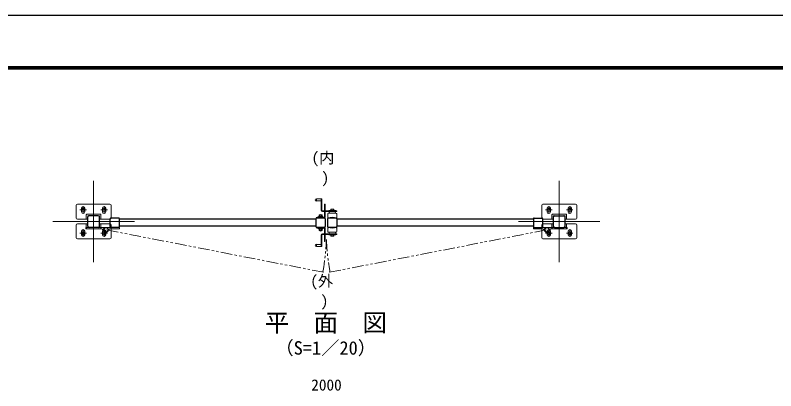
# Model space of a CAD drawing. Units: millimetres, scale not verified. Extents: x -3536 to 4864, y -2970 to 2970.
# Drawn here: x -713 to 2554, y 1357 to 2970 of the extents above; entities that cross this region are included whole.
import ezdxf
from ezdxf.enums import TextEntityAlignment as Align

# ---------------------------------------------------------------- set-up
doc = ezdxf.new("R2010")
doc.units = ezdxf.units.MM
doc.header["$LTSCALE"] = 20
doc.linetypes.add('USER1', pattern=[50.8, 31.75, -6.35, 6.35, -6.35])
doc.linetypes.add('USER2', pattern=[5, 2.5, -0.5, 0.5, -0.5, 0.5, -0.5])
for name, color, linetype, lineweight in [('0-1_D-BMK', 2, 'USER1', 13), ('0-2_D-STR1', 1, 'Continuous', 25), ('0-3_D-STR3', 3, 'Continuous', 13), ('0-4_D-STR-TXT', 7, 'Continuous', 13), ('0-6_D-STR-DIM', 7, 'Continuous', 13), ('0-B_D-TTL', 7, 'Continuous', 25)]:
    doc.layers.add(name, color=color, linetype=linetype, lineweight=lineweight)
doc.layers.add('0-8_D-TTL-TXT', color=7, linetype='Continuous')
doc.styles.add('ＭＳ ゴシック', font='')
doc.styles.get('ＭＳ ゴシック').set_extended_font_data('MS Gothic')

# ---------------------------------------------------------------- blocks, each defined once
blk = doc.blocks.new('ベースプレート部品\u3000平面図')
at = {"layer": '0-3_D-STR3'}
for p, q in [((-16076.5, 106818.2), (-16076.5, 105718.2)), ((-13176.5, 106918.2), (-15976.5, 106918.2)), ((-15616.5, 106248.2), (-15616.5, 106558.2)), ((-15336.5, 106248.2), (-15336.5, 106558.2)), ((-13816.5, 106248.2), (-13816.5, 106558.2)), ((-13536.5, 106248.2), (-13536.5, 106558.2)), ((-13076.5, 105718.2), (-13076.5, 106818.2)), ((-15206.5, 105618.2), (-15206.5, 105998.2)), ((-13986.5, 106038.2), (-15166.5, 106038.2)), ((-15086.5, 105618.2), (-15086.5, 105878.2)), ((-14106.5, 105918.2), (-15046.5, 105918.2)), ((-14066.5, 105618.2), (-14066.5, 105878.2)), ((-13946.5, 105998.2), (-13946.5, 105618.2)), ((-15976.5, 105618.2), (-15084.8, 105618.2)), ((-14064.8, 105618.2), (-13176.5, 105618.2))]:
    blk.add_line(p, q, dxfattribs=at)
for centre, radius, start, end in [((-15976.5, 106818.2), 100, 90, 180), ((-15476.5, 106558.2), 140, 0, 180), ((-13676.5, 106558.2), 140, 0, 180), ((-13176.5, 106818.2), 100, 0, 90), ((-15476.5, 106248.2), 140, 180, 0), ((-15166.5, 105998.2), 40, 90, 180), ((-15046.5, 105878.2), 40, 90, 180), ((-14106.5, 105878.2), 40, 0, 90), ((-13986.5, 105998.2), 40, 0, 90), ((-13676.5, 106248.2), 140, 180, 0), ((-15976.5, 105718.2), 100, 180, 270), ((-13176.5, 105718.2), 100, 270, 0)]:
    blk.add_arc(centre, radius, start, end, dxfattribs=at)

msp = doc.modelspace()

# ---------------------------------------------------------------- linework, layer by layer
at = {"layer": '0-1_D-BMK'}
for p, q in [((-376.23, 1908.74), (-376.23, 2258.74)), ((1623.77, 1908.74), (1623.77, 2258.74)), ((-435.23, 2133.74), (-407.23, 2133.74)), ((-421.23, 2147.74), (-421.23, 2119.74)), ((-345.23, 2133.74), (-317.23, 2133.74)), ((-331.23, 2147.74), (-331.23, 2119.74)), ((1564.77, 2133.74), (1592.77, 2133.74)), ((1578.77, 2147.74), (1578.77, 2119.74)), ((1654.77, 2133.74), (1682.77, 2133.74)), ((1668.77, 2147.74), (1668.77, 2119.74)), ((-201.23, 2083.74), (-551.23, 2083.74)), ((1798.77, 2083.74), (1448.77, 2083.74)), ((-435.23, 2033.74), (-407.23, 2033.74)), ((-421.23, 2019.74), (-421.23, 2047.74)), ((-345.23, 2033.74), (-317.23, 2033.74)), ((-331.23, 2019.74), (-331.23, 2047.74)), ((1564.77, 2033.74), (1592.77, 2033.74)), ((1578.77, 2019.74), (1578.77, 2047.74)), ((1654.77, 2033.74), (1682.77, 2033.74)), ((1668.77, 2019.74), (1668.77, 2047.74))]:
    msp.add_line(p, q, dxfattribs=at)
at = {"layer": '0-1_D-BMK', "linetype": 'USER2'}
for p, q in [((612.01, 1865.84), (-323.43, 2047.94)), ((635.78, 1865.71), (1570.97, 2047.94))]:
    msp.add_line(p, q, dxfattribs=at)
for centre, start, end in [((-341.14, 2043.24), 349.45417, 357.82664), ((1588.67, 2043.24), 182.17317, 190.54584)]:
    msp.add_arc(centre, 965.56, start, end, dxfattribs=at)
at = {"layer": '0-2_D-STR1'}
for p, q in [((-401.23, 2063.84), (-401.23, 2103.64)), ((-356.33, 2108.74), (-396.13, 2108.74)), ((-351.23, 2063.84), (-351.23, 2103.64)), ((-305.23, 2061.94), (-305.23, 2096.24)), ((-268.43, 2098.74), (-302.03, 2098.74)), ((-265.23, 2061.94), (-265.23, 2095.54)), ((578.77, 2094.24), (-265.23, 2094.24)), ((578.77, 2095.54), (578.77, 2061.94)), ((615.57, 2098.74), (581.97, 2098.74)), ((618.77, 2095.54), (618.77, 2061.94)), ((628.77, 2095.54), (628.77, 2061.94)), ((665.57, 2098.74), (631.97, 2098.74)), ((668.77, 2095.54), (668.77, 2061.94)), ((1512.77, 2094.24), (668.77, 2094.24)), ((1512.77, 2095.54), (1512.77, 2061.94)), ((1515.97, 2098.74), (1549.57, 2098.74)), ((1552.77, 2061.94), (1552.77, 2096.24)), ((1598.77, 2063.84), (1598.77, 2103.64)), ((1603.87, 2108.74), (1643.67, 2108.74)), ((1648.77, 2063.84), (1648.77, 2103.64)), ((-356.33, 2058.74), (-396.13, 2058.74)), ((-268.43, 2058.74), (-302.03, 2058.74)), ((578.77, 2063.24), (-265.23, 2063.24)), ((615.57, 2058.74), (581.97, 2058.74)), ((665.57, 2058.74), (631.97, 2058.74)), ((1512.77, 2063.24), (668.77, 2063.24)), ((1515.97, 2058.74), (1549.57, 2058.74)), ((1603.87, 2058.74), (1643.67, 2058.74))]:
    msp.add_line(p, q, dxfattribs=at)
for centre, radius, start, end in [((-396.13, 2103.64), 5.1, 89.99974, 179.99999), ((-356.33, 2103.64), 5.1, 0.00014, 89.99968), ((-302.03, 2095.54), 3.2, 90, 180), ((-268.43, 2095.54), 3.2, 0, 90), ((581.97, 2095.54), 3.2, 90, 180), ((615.57, 2095.54), 3.2, 0, 90), ((631.97, 2095.54), 3.2, 90, 180), ((665.57, 2095.54), 3.2, 0, 90), ((1515.97, 2095.54), 3.2, 90, 180), ((1549.57, 2095.54), 3.2, 0, 90), ((1603.87, 2103.64), 5.1, 90.00031, 179.99985), ((1643.67, 2103.64), 5.1, 0, 90.00028), ((-396.13, 2063.84), 5.1, 180.00001, 270.00033), ((-356.33, 2063.84), 5.1, 270.00027, 0.00001), ((-302.03, 2061.94), 3.2, 180, 270), ((-268.43, 2061.94), 3.2, 270, 0), ((581.97, 2061.94), 3.2, 180, 270), ((615.57, 2061.94), 3.2, 270, 0), ((631.97, 2061.94), 3.2, 180, 270), ((665.57, 2061.94), 3.2, 270, 0), ((1515.97, 2061.94), 3.2, 180, 270), ((1549.57, 2061.94), 3.2, 270, 0), ((1603.87, 2063.84), 5.1, 179.99984, 269.99973), ((1643.67, 2063.84), 5.1, 269.9997, 0.00001)]:
    msp.add_arc(centre, radius, start, end, dxfattribs=at)
at = {"layer": '0-3_D-STR3'}
for p, q in [((580.77, 2181.74), (580.77, 2171.74)), ((580.77, 2180.74), (600.77, 2180.74)), ((580.77, 2172.74), (600.77, 2172.74)), ((600.77, 2181.74), (600.77, 2132.74)), ((600.77, 2181.74), (603.77, 2181.74)), ((603.77, 2169.74), (600.77, 2169.74)), ((603.77, 2181.74), (603.77, 2132.74)), ((617.77, 2158.74), (614.77, 2158.74)), ((614.77, 2129.74), (614.77, 2158.74)), ((617.77, 2129.74), (617.77, 2158.74)), ((603.77, 2142.74), (600.77, 2142.74)), ((606.77, 2129.74), (668.77, 2129.74)), ((606.77, 2126.74), (668.77, 2126.74)), ((617.77, 2134.74), (614.77, 2134.74)), ((614.77, 2126.74), (614.77, 2103.36)), ((617.77, 2126.74), (617.77, 2102.24)), ((663.77, 2130.74), (633.77, 2130.74)), ((633.77, 2130.74), (633.77, 2129.74)), ((641.99, 2135.78), (641.99, 2130.7)), ((643.37, 2137.19), (654.18, 2137.19)), ((644.76, 2135.78), (644.76, 2130.74)), ((652.77, 2135.78), (652.77, 2130.74)), ((655.58, 2135.78), (655.58, 2130.78)), ((663.77, 2130.74), (663.77, 2129.74)), ((668.77, 2126.74), (668.77, 2129.74)), ((581.79, 2098.74), (579.77, 2100.96)), ((607.17, 2106.09), (590.37, 2106.09)), ((590.37, 2106.09), (590.37, 2104.49)), ((590.37, 2104.49), (607.17, 2104.49)), ((591.96, 2111.12), (591.96, 2106.12)), ((604.16, 2112.53), (593.36, 2112.53)), ((594.76, 2113.12), (594.76, 2112.52)), ((594.76, 2113.12), (602.77, 2113.12)), ((594.76, 2111.12), (594.76, 2106.09)), ((594.76, 2098.74), (594.76, 2101.55)), ((595.26, 2113.46), (595.26, 2112.52)), ((602.27, 2113.47), (602.27, 2112.54)), ((602.77, 2113.12), (602.77, 2112.54)), ((602.77, 2111.12), (602.77, 2106.09)), ((602.77, 2098.74), (602.77, 2101.55)), ((605.55, 2111.12), (605.55, 2106.04)), ((607.17, 2106.09), (607.17, 2104.49)), ((614.77, 2110.74), (617.77, 2110.74)), ((629.77, 2116.74), (629.77, 2098.74)), ((632.77, 2119.74), (664.77, 2119.74)), ((635.27, 2119.74), (635.27, 2121.74)), ((662.27, 2119.74), (662.27, 2121.74)), ((667.77, 2116.74), (667.77, 2098.74)), ((-409.63, 2058.74), (-323.43, 2058.74)), ((-409.63, 2052.74), (-409.63, 2058.74)), ((-323.43, 2058.74), (-265.23, 2058.74)), ((-265.23, 2058.74), (-265.23, 2052.74)), ((594.76, 2058.74), (594.76, 2055.43)), ((602.77, 2058.74), (602.77, 2055.43)), ((629.77, 2040.74), (629.77, 2058.74)), ((667.77, 2040.74), (667.77, 2058.74)), ((-339.11, 2052.74), (-409.63, 2052.74)), ((-265.23, 2052.74), (-307.76, 2052.74)), ((581.79, 2058.24), (579.77, 2056.02)), ((590.37, 2052.5), (607.17, 2052.5)), ((591.96, 2045.86), (591.96, 2050.86)), ((604.16, 2044.46), (593.36, 2044.46)), ((594.76, 2045.86), (594.76, 2050.9)), ((594.76, 2043.86), (594.76, 2044.47)), ((594.76, 2043.86), (602.77, 2043.86)), ((595.26, 2043.53), (595.26, 2044.47)), ((602.27, 2043.51), (602.27, 2044.45)), ((602.77, 2045.86), (602.77, 2050.9)), ((602.77, 2043.86), (602.77, 2044.45)), ((605.55, 2045.86), (605.55, 2050.95)), ((606.77, 2030.74), (668.77, 2030.74)), ((606.77, 2027.74), (668.77, 2027.74)), ((607.17, 2050.9), (607.17, 2052.5)), ((614.77, 2030.74), (614.77, 2053.63)), ((614.77, 2046.24), (617.77, 2046.24)), ((614.77, 2027.74), (614.77, 1998.24)), ((617.77, 2030.74), (617.77, 2054.75)), ((617.77, 2027.74), (617.77, 1998.24)), ((632.77, 2037.74), (664.77, 2037.74)), ((633.77, 2026.74), (633.77, 2027.74)), ((663.77, 2026.74), (633.77, 2026.74)), ((635.27, 2037.74), (635.27, 2035.74)), ((641.99, 2021.71), (641.99, 2026.79)), ((644.76, 2021.71), (644.76, 2026.74)), ((652.77, 2021.71), (652.77, 2026.74)), ((655.58, 2021.71), (655.58, 2026.71)), ((662.27, 2037.74), (662.27, 2035.74)), ((663.77, 2026.74), (663.77, 2027.74)), ((668.77, 2030.74), (668.77, 2027.74)), ((1586.64, 2052.74), (1657.17, 2052.74)), ((600.77, 1976.24), (600.77, 2025.24)), ((603.77, 2014.74), (600.77, 2014.74)), ((603.77, 1975.74), (603.77, 2024.74)), ((617.77, 2022.24), (614.77, 2022.24)), ((617.77, 1998.24), (614.77, 1998.24)), ((643.37, 2020.3), (654.18, 2020.3)), ((580.77, 1975.74), (580.77, 1985.74)), ((580.77, 1984.74), (600.77, 1984.74)), ((580.77, 1976.74), (600.77, 1976.74)), ((603.77, 1987.74), (600.77, 1987.74)), ((600.77, 1975.74), (603.77, 1975.74))]:
    msp.add_line(p, q, dxfattribs=at)
for points in [[(1570.97, 2058.74), (1512.77, 2058.74), (1512.77, 2052.74), (1555.29, 2052.74)], [(1657.17, 2052.74), (1657.17, 2058.74), (1570.97, 2058.74)], [(607.17, 2050.9), (590.37, 2050.9), (590.37, 2052.5)]]:
    msp.add_lwpolyline(points, dxfattribs=at)
for centre, radius in [((-421.23, 2133.74), 7), ((-331.23, 2133.74), 7), ((1578.77, 2133.74), 7), ((1668.77, 2133.74), 7), ((-323.43, 2047.94), 10.8), ((-323.43, 2047.94), 10.8), ((1570.97, 2047.94), 10.8), ((1570.97, 2047.94), 10.8), ((-421.23, 2033.74), 7), ((-331.23, 2033.74), 7), ((-323.43, 2047.94), 10), ((-323.43, 2047.94), 9), ((1570.97, 2047.94), 10), ((1570.97, 2047.94), 9), ((1578.77, 2033.74), 7), ((1668.77, 2033.74), 7)]:
    msp.add_circle(centre, radius, dxfattribs=at)
for centre, radius, start, end in [((580.77, 2176.74), 5, 90.00001, 270), ((606.77, 2132.74), 6, 180.00001, 269.99995), ((606.77, 2132.74), 3, 180.00001, 270), ((640.27, 2121.74), 5, 90.00001, 179.99999), ((643.37, 2135.8), 1.39, 359.29981, 180.701), ((648.77, 2130.77), 6.41, 51.35043, 128.64746), ((654.18, 2135.78), 1.4, 0.08393, 179.91606), ((657.27, 2121.74), 5, 0, 90), ((598.77, 2051.49), 53, 73.87238, 111.00754), ((598.77, 2051.72), 50, 72.42905, 109.85261), ((593.36, 2111.12), 1.4, 0.08393, 179.91608), ((598.77, 2108.12), 6.41, 51.35253, 128.64959), ((598.77, 2106.12), 6.41, 51.35253, 128.64959), ((604.16, 2111.14), 1.39, 359.29901, 180.70018), ((613.77, 2103.36), 1, 253.8728, 0.00001), ((614.77, 2102.24), 3, 252.42887, 0.00001), ((632.77, 2116.74), 3, 90, 180.00001), ((648.77, 2051.63), 50.8, 68.0365, 111.96349), ((664.77, 2116.74), 3, 0, 90), ((648.77, 2105.86), 50.8, 248.03651, 291.9635), ((-333.11, 2052.74), 6, 180, 259.73982), ((-313.76, 2052.74), 6, 280.26018, 0), ((598.77, 2105.5), 53, 248.99246, 286.12762), ((598.77, 2105.27), 50, 250.14739, 287.57095), ((593.36, 2045.87), 1.4, 180.08392, 359.91607), ((598.77, 2050.87), 6.41, 231.35041, 308.64747), ((598.77, 2048.87), 6.41, 231.35041, 308.64747), ((606.77, 2024.74), 6, 90.00005, 179.99999), ((604.16, 2045.85), 1.39, 179.29982, 0.70099), ((606.77, 2024.74), 3, 90, 179.99999), ((613.77, 2053.63), 1, 359.99999, 106.1272), ((614.77, 2054.75), 3, 359.99999, 107.57113), ((632.77, 2040.74), 3, 179.99999, 270), ((640.27, 2035.74), 5, 180.00001, 269.99999), ((657.27, 2035.74), 5, 270, 0), ((664.77, 2040.74), 3, 270, 0), ((1561.29, 2052.74), 6, 180, 259.73982), ((1580.64, 2052.74), 6, 280.26018, 0), ((643.37, 2021.69), 1.39, 179.299, 0.70019), ((648.77, 2026.72), 6.41, 231.35254, 308.64957), ((654.18, 2021.71), 1.4, 180.08394, 359.91607), ((580.77, 1980.74), 5, 90, 269.99999)]:
    msp.add_arc(centre, radius, start, end, dxfattribs=at)
at = {"layer": '0-B_D-TTL', "color": 2}
msp.add_lwpolyline([(-3535.68, 2970), (4864.32, 2970), (4864.32, -2970), (-3535.68, -2970)], close=True, dxfattribs=at)
at = {"layer": '0-B_D-TTL'}
for points in [[(-3265.68, 2750), (4594.32, 2750), (4594.32, -2750), (-3265.68, -2750)], [(-3263.18, 2747.5), (4591.82, 2747.5), (4591.82, -2747.5), (-3263.18, -2747.5)], [(-3260.68, 2745), (4589.32, 2745), (4589.32, -2745), (-3260.68, -2745)], [(-3258.18, 2742.5), (4586.82, 2742.5), (4586.82, -2742.5), (-3258.18, -2742.5)], [(-3255.68, 2740), (4584.32, 2740), (4584.32, -2740), (-3255.68, -2740)]]:
    msp.add_lwpolyline(points, close=True, dxfattribs=at)

# ---------------------------------------------------------------- block references
at = {"layer": '0-3_D-STR3', "xscale": 0.05, "yscale": 0.05}
for p in [(352.59, -3187.16), (2352.59, -3187.16)]:
    msp.add_blockref('ベースプレート部品\u3000平面図', p, dxfattribs=at)
at = {"layer": '0-3_D-STR3', "xscale": -0.05, "yscale": 0.05, "rotation": 180}
for p in [(352.59, 7354.65), (2352.59, 7354.65)]:
    msp.add_blockref('ベースプレート部品\u3000平面図', p, dxfattribs=at)

# ---------------------------------------------------------------- texts
at = {"layer": '0-4_D-STR-TXT', "style": 'ＭＳ ゴシック'}
for s, p in [('(内', (559.58, 2319.11)), (')', (602.7, 2233.28)), ('(外', (554.35, 1789.68)), (')', (599.13, 1703.85))]:
    msp.add_text(s, height=48.09, dxfattribs=at).set_placement(p, align=Align.BOTTOM_LEFT)
at = {"layer": '0-6_D-STR-DIM', "style": 'ＭＳ ゴシック'}
msp.add_text('2000', height=48.09, dxfattribs=at).set_placement((558.52, 1343.11), align=Align.BOTTOM_LEFT)
at = {"layer": '0-8_D-TTL-TXT', "style": 'ＭＳ ゴシック'}
for s, height, p in [('平\u3000面\u3000図', 76.98, (358.68, 1587.74)), ('（S=1／20）', 57.77, (404.16, 1494.54))]:
    msp.add_text(s, height=height, dxfattribs=at).set_placement(p, align=Align.BOTTOM_LEFT)

doc.saveas('drawing.dxf')
